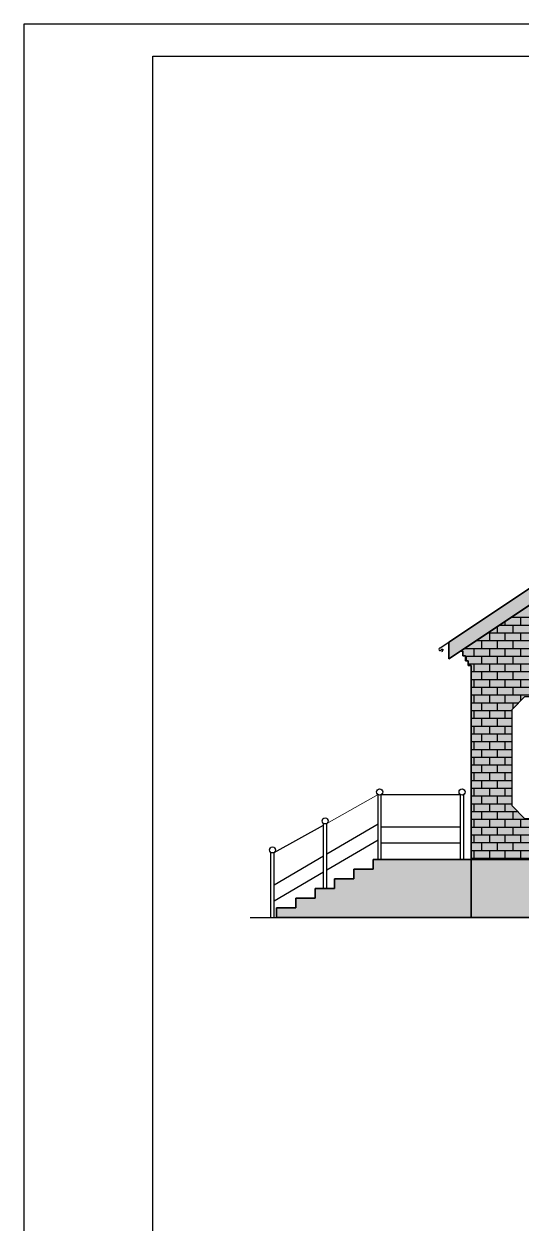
# Model space of a CAD drawing. Header units: millimetres. Extents: x 84778 to 227326, y -44398 to 146312.
# Drawn here: x 143226 to 150950, y -3630 to 15002 of the extents above; entities that cross this region are included whole.
import ezdxf

# ---------------------------------------------------------------- set-up
doc = ezdxf.new("R2010")
doc.units = ezdxf.units.MM
doc.header["$LTSCALE"] = 10
for name, color, linetype, lineweight in [('Основная', 7, 'Continuous', 30), ('основной', 7, 'Continuous', 30), ('Тонкая', 7, 'Continuous', 25)]:
    doc.layers.add(name, color=color, linetype=linetype, lineweight=lineweight)
doc.layers.add('ОТМЫВКА', color=254, linetype='Continuous')
doc.layers.add('Отмывка 2', color=7, linetype='Continuous')

msp = doc.modelspace()

# ---------------------------------------------------------------- hatches: boundary and pattern name
at = {"layer": 'Основная', "ltscale": 1000}
h = msp.add_hatch(color=254, dxfattribs=at)
h.paths.add_polyline_path([(150164.3, 2031.3), (148644.4, 2031.3), (148644.4, 1881.3), (148344.4, 1881.3), (148344.4, 1731.3), (148044.4, 1731.3), (148044.4, 1581.3), (147744.4, 1581.3), (147744.4, 1431.3), (147444.4, 1431.3), (147444.4, 1281.3), (147144.4, 1281.3), (147144.4, 1131.3), (150164.3, 1131.3)])
h.paths.add_polyline_path([(161244.4, 2981.3), (161524.4, 2981.3), (161524.4, 3431.3), (157644.4, 3431.3), (157644.4, 2031.3), (150164.5, 2031.3), (150164.3, 1131.3), (157644.4, 1131.3)])
at = {"layer": 'ОТМЫВКА', "ltscale": 1000}
h = msp.add_hatch(color=31, dxfattribs=at)
h.paths.add_polyline_path([(158464.4, 5631.2), (158664.4, 5831.2), (160774.4, 5831.2), (160974.4, 5631.2), (160974.4, 4131.2), (160774.4, 3931.2), (158664.4, 3931.2), (158464.4, 4131.2)], flags=16)
h.paths.add_polyline_path([(154534.4, 7361.3), (154734.4, 7561.3), (156844.4, 7561.3), (157044.4, 7361.3), (157044.4, 5861.3), (156844.4, 5661.3), (154734.4, 5661.3), (154534.4, 5861.3)], flags=16)
h.paths.add_polyline_path([(156779.4, 8921.3), (156979.4, 9121.3), (158189.4, 9121.3), (158389.4, 8921.3), (158389.4, 8061.3), (158189.4, 7861.3), (156979.4, 7861.3), (156779.4, 8061.3)], flags=16)
h.paths.add_polyline_path([(149998.6, 5266.3), (150034.4, 5266.2), (150034.4, 5191.2), (150074.4, 5191.2), (150074.4, 5116.2), (150114.4, 5116.2), (150114.4, 5041.2), (150164.5, 5041.2), (150164.5, 2031.3), (157644.4, 2031.3), (157644.4, 3431.3), (161524.4, 3431.3), (161524.2, 6306.2), (161574.4, 6306.2), (161574.4, 6381.2), (161614.4, 6381.2), (161614.4, 6456.2), (161654.4, 6456.3), (161654.4, 6531.3), (161694.4, 6531.3), (161694.4, 6539), (157644.4, 10361.3)])
h.paths.add_polyline_path([(153994.5, 4361.3), (154194.5, 4561.3), (156904.5, 4561.3), (157104.5, 4361.3), (157104.4, 2861.3), (156904.4, 2661.3), (154194.4, 2661.3), (153994.4, 2861.3)], flags=16)
h.paths.add_polyline_path([(152806.5, 4561.3), (153006.5, 4361.3), (153006.4, 2861.3), (152806.4, 2661.3), (150996.4, 2661.3), (150796.4, 2861.3), (150796.4, 4361.3), (150996.5, 4561.3)], flags=16)
edge = h.paths.add_edge_path(flags=0)
edge.add_line((160974.4, 4131.2), (160974.4, 5631.2))
at = {"layer": 'Отмывка 2', "ltscale": 1000}
h = msp.add_hatch(color=254, dxfattribs=at)
h.paths.add_polyline_path([(157644.4, 10361.3), (157644.4, 10621.3), (149815.5, 5404.2), (149815.5, 5144.2)])
h.paths.add_polyline_path([(157644.4, 10621.3), (157644.4, 10361.3), (161872.4, 6370.9), (161872.4, 6630.9)])

# ---------------------------------------------------------------- linework, layer by layer
at = {"lineweight": 30}
for p, q in [((143226.4, -44397.5), (143226.4, 15002.5)), ((143226.4, 15002.5), (227326.4, 15002.5)), ((145226.4, -43897.5), (145226.4, 14502.5)), ((145226.4, 14502.5), (226826.4, 14502.5))]:
    msp.add_line(p, q, dxfattribs=at)
at = {"layer": 'Основная', "ltscale": 1000}
for points in [[(149815.5, 5404.2), (157644.4, 10621.3), (157644.4, 10361.3), (149815.5, 5144.2), (149815.5, 5404.2)], [(149998.6, 5266.3), (150034.4, 5266.2), (150034.4, 5191.2), (150074.4, 5191.2), (150074.4, 5116.2), (150114.4, 5116.2), (150114.4, 5041.2), (150164.5, 5041.2), (150164.5, 2031.3)], [(150164.5, 2031), (157644.4, 2031), (157644.4, 3431.3), (161524.4, 3431.4)], [(146731.8, 1131.3), (157644.4, 1131.3), (161244.4, 2981.3), (163840.3, 2981.3)], [(147144.4, 1131.3), (147144.4, 1281.3), (147444.4, 1281.3), (147444.4, 1431.3), (147744.4, 1431.3), (147744.4, 1581.3), (148044.4, 1581.3), (148044.4, 1731.3), (148344.4, 1731.3), (148344.4, 1881.3), (148644.4, 1881.3), (148644.4, 2031.3), (150164.5, 2031), (150164.3, 1131.3), (147144.4, 1131.3)]]:
    msp.add_lwpolyline(points, dxfattribs=at)
at = {"layer": 'основной', "ltscale": 1000}
msp.add_lwpolyline([(149815.5, 5404.2), (149815.5, 5144.2), (157644.4, 10361.3), (157644.4, 10621.3), (149815.5, 5404.2)], dxfattribs=at)
at = {"layer": 'основной', "ltscale": 50}
msp.add_lwpolyline([(149815.5, 5144.2), (157644.4, 10361.3)], dxfattribs=at)
at = {"layer": 'основной', "linetype": 'Continuous', "ltscale": 1000}
msp.add_lwpolyline([(149815.5, 5404.2), (149815.5, 5144.2)], dxfattribs=at)
at = {"layer": 'Тонкая', "ltscale": 1000}
for p, q in [((150786.4, 5791.2), (154604.4, 5791.2)), ((150812.5, 5791.2), (150812.5, 5808.6)), ((150933.1, 5670.5), (150933.1, 5791.2)), ((150571.2, 5549.9), (150571.2, 5647.8)), ((150605.3, 5670.5), (154725.1, 5670.5)), ((150691.9, 5670.5), (150691.9, 5728.2)), ((150812.5, 5549.9), (150812.5, 5670.5)), ((150243.2, 5429.2), (158464.4, 5429.2)), ((150329.9, 5308.6), (150329.9, 5429.2)), ((150424.2, 5549.9), (158464.4, 5549.9)), ((150450.5, 5429.2), (150450.5, 5549.9)), ((150571.2, 5308.6), (150571.2, 5429.2)), ((150691.9, 5429.2), (150691.9, 5549.9)), ((150812.5, 5308.6), (150812.5, 5429.2)), ((150933.1, 5429.2), (150933.1, 5549.9)), ((150062.1, 5308.6), (158464.4, 5308.6)), ((150088.6, 5308.6), (150088.6, 5326.2)), ((150209.2, 5187.9), (150209.2, 5308.6)), ((150450.5, 5187.9), (150450.5, 5308.6)), ((150691.9, 5187.9), (150691.9, 5308.6)), ((150933.1, 5187.9), (150933.1, 5308.6)), ((150074.4, 5187.9), (158464.4, 5187.9)), ((150088.6, 5116.2), (150088.6, 5187.9)), ((150114.4, 5067.3), (158464.4, 5067.3)), ((150209.2, 4946.6), (150209.2, 5067.3)), ((150329.9, 5067.3), (150329.9, 5187.9)), ((150450.5, 4946.6), (150450.5, 5067.3)), ((150571.2, 5067.3), (150571.2, 5187.9)), ((150691.9, 4946.6), (150691.9, 5067.3)), ((150812.5, 5067.3), (150812.5, 5187.9)), ((150933.1, 4946.6), (150933.1, 5067.3)), ((150164.5, 4946.6), (158464.4, 4946.6)), ((150329.9, 4826), (150329.9, 4946.6)), ((150571.2, 4826), (150571.2, 4946.6)), ((150812.5, 4826), (150812.5, 4946.6)), ((150164.5, 4826), (158464.4, 4826)), ((150164.5, 4705.3), (158464.4, 4705.3)), ((150209.2, 4705.3), (150209.2, 4826)), ((150329.9, 4584.7), (150329.9, 4705.3)), ((150450.5, 4705.3), (150450.5, 4826)), ((150571.2, 4584.7), (150571.2, 4705.3)), ((150691.9, 4705.3), (150691.9, 4826)), ((150812.5, 4584.7), (150812.5, 4705.3)), ((150933.1, 4705.3), (150933.1, 4826)), ((150164.5, 4584.7), (158464.4, 4584.7)), ((150209.2, 4464), (150209.2, 4584.7)), ((150450.5, 4464), (150450.5, 4584.7)), ((150691.9, 4464), (150691.9, 4584.7)), ((150933.1, 4498), (150933.1, 4584.7)), ((150164.5, 4464), (150899.2, 4464)), ((150164.5, 4343.4), (150796.4, 4343.4)), ((150209.2, 4222.7), (150209.2, 4343.4)), ((150329.9, 4343.4), (150329.9, 4464)), ((150450.5, 4222.7), (150450.5, 4343.4)), ((150571.2, 4343.4), (150571.2, 4464)), ((150691.9, 4222.7), (150691.9, 4343.4)), ((150812.5, 4377.3), (150812.5, 4464)), ((150164.5, 4222.7), (150796.4, 4222.7)), ((150164.5, 4102.1), (150796.4, 4102.1)), ((150209.2, 3981.4), (150209.2, 4102.1)), ((150329.9, 4102.1), (150329.9, 4222.7)), ((150450.5, 3981.4), (150450.5, 4102.1)), ((150571.2, 4102.1), (150571.2, 4222.7)), ((150691.9, 3981.4), (150691.9, 4102.1)), ((150164.5, 3981.4), (150796.4, 3981.4)), ((150329.9, 3860.8), (150329.9, 3981.4)), ((150571.2, 3860.8), (150571.2, 3981.4)), ((150164.5, 3860.8), (150796.4, 3860.8)), ((150164.5, 3740.1), (150796.4, 3740.1)), ((150209.2, 3740.1), (150209.2, 3860.8)), ((150329.9, 3619.5), (150329.9, 3740.1)), ((150450.5, 3740.1), (150450.5, 3860.8)), ((150571.2, 3619.5), (150571.2, 3740.1)), ((150691.9, 3740.1), (150691.9, 3860.8)), ((150164.5, 3619.5), (150796.4, 3619.5)), ((150209.2, 3498.8), (150209.2, 3619.5)), ((150450.5, 3498.8), (150450.5, 3619.5)), ((150691.9, 3498.8), (150691.9, 3619.5)), ((150164.5, 3498.8), (150796.4, 3498.8)), ((150164.5, 3378.2), (150796.4, 3378.2)), ((150209.2, 3257.5), (150209.2, 3378.2)), ((150329.9, 3378.2), (150329.9, 3498.8)), ((150450.5, 3257.5), (150450.5, 3378.2)), ((150571.2, 3378.2), (150571.2, 3498.8)), ((150691.9, 3257.5), (150691.9, 3378.2)), ((150164.5, 3257.5), (150796.4, 3257.5)), ((150329.9, 3136.9), (150329.9, 3257.5)), ((150571.2, 3136.9), (150571.2, 3257.5)), ((150164.5, 3136.9), (150796.4, 3136.9)), ((150164.5, 3016.2), (150796.4, 3016.2)), ((150209.2, 3016.2), (150209.2, 3136.9)), ((150329.9, 2895.6), (150329.9, 3016.2)), ((150450.5, 3016.2), (150450.5, 3136.9)), ((150571.2, 2895.6), (150571.2, 3016.2)), ((150691.9, 3016.2), (150691.9, 3136.9)), ((150164.5, 2895.6), (150796.4, 2895.6)), ((150209.2, 2774.9), (150209.2, 2895.6)), ((150450.5, 2774.9), (150450.5, 2895.6)), ((150691.9, 2774.9), (150691.9, 2895.6)), ((150164.5, 2774.9), (150882.7, 2774.9)), ((150164.5, 2654.3), (157644.4, 2654.3)), ((150209.2, 2533.6), (150209.2, 2654.3)), ((150329.9, 2654.3), (150329.9, 2774.9)), ((150450.5, 2533.6), (150450.5, 2654.3)), ((150571.2, 2654.3), (150571.2, 2774.9)), ((150691.9, 2533.6), (150691.9, 2654.3)), ((150812.5, 2654.3), (150812.5, 2774.9)), ((150933.1, 2533.6), (150933.1, 2654.3)), ((150164.5, 2533.6), (157644.4, 2533.6)), ((150329.9, 2413), (150329.9, 2533.6)), ((150571.2, 2413), (150571.2, 2533.6)), ((150812.5, 2413), (150812.5, 2533.6)), ((150164.5, 2413), (157644.4, 2413)), ((150164.5, 2292.3), (157644.4, 2292.3)), ((150209.2, 2292.3), (150209.2, 2413)), ((150329.9, 2171.7), (150329.9, 2292.3)), ((150450.5, 2292.3), (150450.5, 2413)), ((150571.2, 2171.7), (150571.2, 2292.3)), ((150691.9, 2292.3), (150691.9, 2413)), ((150812.5, 2171.7), (150812.5, 2292.3)), ((150933.1, 2292.3), (150933.1, 2413)), ((150164.5, 2171.7), (157644.4, 2171.7)), ((150164.5, 2051), (157644.4, 2051)), ((150209.2, 2051), (150209.2, 2171.7)), ((150329.9, 2031.3), (150329.9, 2051)), ((150450.5, 2051), (150450.5, 2171.7)), ((150571.2, 2031.3), (150571.2, 2051)), ((150691.9, 2051), (150691.9, 2171.7)), ((150812.5, 2031.3), (150812.5, 2051)), ((150933.1, 2051), (150933.1, 2171.7))]:
    msp.add_line(p, q, dxfattribs=at)
at = {"layer": 'Тонкая', "linetype": 'Continuous', "ltscale": 1000}
for p, q in [((150034.4, 5266.2), (149998.6, 5266.3)), ((150034.4, 5191.2), (150034.4, 5266.2)), ((150074.4, 5191.2), (150034.4, 5191.2)), ((150074.4, 5116.2), (150074.4, 5191.2)), ((150114.4, 5116.2), (150074.4, 5116.2)), ((150114.4, 5041.2), (150114.4, 5116.2)), ((150164.3, 1131.3), (150164.5, 5041.2)), ((150796.4, 2861.3), (150796.4, 4361.3))]:
    msp.add_line(p, q, dxfattribs=at)
at = {"layer": 'Тонкая', "lineweight": 30, "ltscale": 50}
msp.add_lwpolyline([(149680.7, 5314.4), (157644.4, 10621.3)], dxfattribs=at)
at = {"layer": 'Тонкая', "linetype": 'Continuous', "ltscale": 1000}
for points in [[(150164.4, 2031.3), (150164.5, 5041.2), (150114.4, 5041.2), (150114.4, 5116.2), (150074.4, 5116.2), (150074.4, 5191.2), (150034.4, 5191.2), (150034.4, 5266.2), (149998.6, 5266.3), (157644.4, 10361.3), (161694.4, 6539), (161694.4, 6531.3), (161654.4, 6531.3), (161654.4, 6456.2), (161614.4, 6456.2), (161614.4, 6381.2), (161574.4, 6381.2), (161574.4, 6306.2), (161524.4, 6306.2), (161524.4, 3431.3), (157644.4, 3431.3), (157644.4, 2031.3), (150164.4, 2031.3)], [(152806.5, 4561.3), (153006.5, 4361.3), (153006.4, 2861.3), (152806.4, 2661.3), (150996.4, 2661.3), (150796.4, 2861.3)], [(150796.4, 4361.3), (150996.5, 4561.3)], [(148717.3, 2031.3), (148717.3, 3038.4)], [(148767.3, 3038.4), (149997.1, 3038.4)], [(148767.3, 2031.3), (148767.3, 3038.4)], [(149997.1, 2031.3), (149997.1, 3038.4)], [(150047.1, 2031.3), (150047.1, 3038.4)], [(147105.7, 2138.4), (147872.2, 2565)], [(147872.2, 1581.3), (147872.2, 2588.4)], [(147922.2, 1581.3), (147922.2, 2588.4)], [(147922.2, 2117.7), (148717.3, 2584.6)], [(148767.3, 2538.4), (149997.1, 2538.4)], [(147922.2, 1867.7), (148717.3, 2334.6)], [(148767.3, 2288.4), (149997.1, 2288.4)], [(147055.7, 1131.3), (147055.7, 2138.4)], [(147105.7, 1131.3), (147105.7, 2138.4)], [(147105.7, 1638.4), (147872.2, 2088.4)], [(147105.7, 1388.4), (147872.2, 1838.4)]]:
    msp.add_lwpolyline(points, dxfattribs=at)
at = {"layer": 'Тонкая', "ltscale": 1000}
for points in [[(157644.4, 10361.3), (149998.6, 5266.3), (150034.4, 5266.2), (150034.3, 5191.2)], [(149998.6, 5266.3), (150034.4, 5266.2), (150034.4, 5191.2), (150074.4, 5191.2), (150074.4, 5116.2), (150114.4, 5116.2), (150114.4, 5041.2), (150164.5, 5041.2), (150164.5, 2031.3), (157644.4, 2031.3)], [(153006.5, 4361.3), (153006.4, 2861.3), (152806.4, 2661.3), (150996.4, 2661.3), (150796.4, 2861.3), (150796.4, 4361.3), (150996.5, 4561.3), (152806.5, 4561.3), (153006.5, 4361.3)], [(150164.3, 1131.3), (150164.5, 2031.3), (157644.4, 2031.3), (157644.4, 3431.3), (161524.4, 3431.3), (161524.4, 2981.3), (161244.4, 2981.3), (157644.4, 1131.3), (150164.3, 1131.3)], [(150164.3, 2031.3), (148644.4, 2031.3), (148644.4, 1881.3), (148344.4, 1881.3), (148344.4, 1731.3), (148044.4, 1731.3), (148044.4, 1581.3), (147744.4, 1581.3), (147744.4, 1431.3), (147444.4, 1431.3), (147444.4, 1281.3), (147144.4, 1281.3), (147144.4, 1131.3), (150164.3, 1131.3), (150164.3, 2031.3)], [(148044.4, 1581.3), (148044.4, 1731.3), (148344.4, 1731.3), (148344.4, 1881.3), (148644.4, 1881.3), (148644.4, 2031.3)], [(148644.4, 2031.3), (150164.4, 2031.3)]]:
    msp.add_lwpolyline(points, dxfattribs=at)
at = {"layer": 'Тонкая', "linetype": 'Continuous', "lineweight": 30, "ltscale": 1000}
msp.add_lwpolyline([(149701.7, 5291.2), (149701.6, 5295.2), (149707.3, 5296.4), (149715.7, 5297.3), (149720.2, 5294.6), (149722.3, 5290.1), (149723.2, 5283.5), (149721.4, 5277.4), (149718.7, 5272.6), (149714.5, 5266.9), (149710.3, 5261.8), (149702.5, 5255.8)], dxfattribs=at)
at = {"layer": 'Тонкая', "linetype": 'Continuous', "lineweight": 0, "ltscale": 1000}
for points in [[(147922.2, 2588.4), (148717.3, 3038.4)], [(148044.4, 1581.3), (147744.4, 1581.3), (147744.4, 1431.3), (147444.4, 1431.3), (147444.4, 1281.3), (147144.4, 1281.3), (147144.4, 1131.3)]]:
    msp.add_lwpolyline(points, dxfattribs=at)
at = {"layer": 'Тонкая', "linetype": 'ByBlock', "ltscale": 1000}
for points in [[(150164.4, 2031.3), (157644.4, 2031.3)], [(146731.8, 1131.3), (157644.4, 1131.3)]]:
    msp.add_lwpolyline(points, dxfattribs=at)
at = {"layer": 'Тонкая', "linetype": 'Continuous', "ltscale": 1000}
for centre in [(148742.3, 3078.6), (150022.1, 3078.6), (147897.2, 2628.6), (147080.7, 2178.6)]:
    msp.add_circle(centre, 47.3, dxfattribs=at)
at = {"layer": 'Тонкая', "linetype": 'Continuous', "lineweight": 30, "ltscale": 1000}
msp.add_arc((149680.7, 5293.4), 21.1, 75.11602, 354.14998, dxfattribs=at)
at = {"layer": 'Тонкая', "color": 7, "linetype": 'Continuous', "lineweight": 0, "ltscale": 1000}
for centre, start, end in [((147897.2, 2628.6), 0, 180), ((147897.2, 2628.6), 180, 0), ((147080.7, 2178.6), 0, 180), ((147080.7, 2178.6), 180, 0)]:
    msp.add_arc(centre, 47.3, start, end, dxfattribs=at)

doc.saveas('drawing.dxf')
